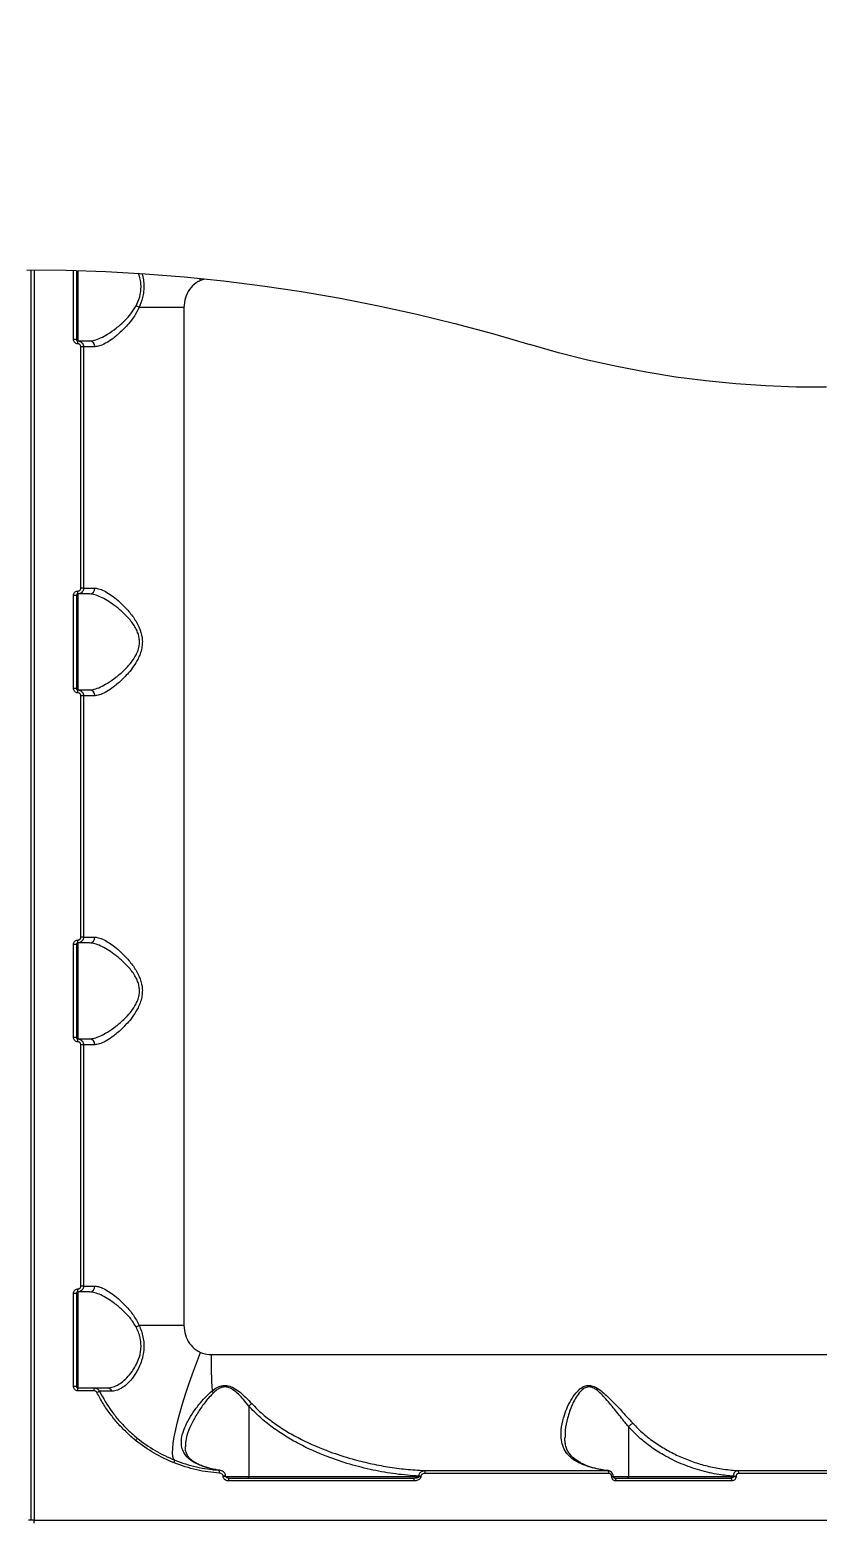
# Model space of a CAD drawing. Header units: millimetres. Extents: x -9608 to 9087, y -7864 to 6934.
# Drawn here: x 3416 to 3687, y 2460 to 2972 of the extents above; entities that cross this region are included whole.
import ezdxf

# ---------------------------------------------------------------- set-up
doc = ezdxf.new("R2010")
doc.units = ezdxf.units.MM
for name, color, linetype in [('DIKOM_ОБЪЕКТ', 7, 'Continuous'), ('DIKOM_РАЗМЕР_ЗОНА', 7, 'Continuous'), ('DIKOM_РАЗМЕР_ОБЪЕКТА', 7, 'Continuous')]:
    doc.layers.add(name, color=color, linetype=linetype)
doc.styles.add('style1', font='arial.ttf', dxfattribs={"width": 0.8})
doc.dimstyles.new('1-50', dxfattribs={"dimtxt": 300, "dimasz": 200, "dimexe": 100, "dimexo": 0, "dimgap": 100, "dimtad": 1, "dimtxsty": 'style1', "dimcen": 200, "dimclrd": 7, "dimclre": 7, "dimclrt": 7, "dimadec": 1, "dimazin": 2, "dimtfac": 1, "dimtmove": 0, "dimatfit": 2, "dimfxl": 0, "dimlwd": 25, "dimlwe": 18, "dimarcsym": 0})

# ---------------------------------------------------------------- blocks, each defined once
blk = doc.blocks.new('*D16')
at = {"layer": 'Defpoints', "color": 0, "transparency": 16777216}
for p in [(-6124.98, 3662.49), (7038.99, -2261.04), (7038.99, -7136.19)]:
    blk.add_point(p, dxfattribs=at)
at = {"layer": 'DIKOM_РАЗМЕР_ОБЪЕКТА', "color": 7, "lineweight": 18, "transparency": 16777216}
for p, q in [((-6124.98, 3662.49), (-6124.98, -7236.19)), ((7038.99, -2261.04), (7038.99, -7236.19))]:
    blk.add_line(p, q, dxfattribs=at)
at = {"layer": 'DIKOM_РАЗМЕР_ОБЪЕКТА', "color": 7, "lineweight": 25, "transparency": 16777216}
blk.add_line((-5924.98, -7136.19), (6838.99, -7136.19), dxfattribs=at)
at = {"layer": 'DIKOM_РАЗМЕР_ОБЪЕКТА', "color": 7, "transparency": 16777216}
for points in [[(-5924.98, -7102.86), (-5924.98, -7169.53), (-6124.98, -7136.19)], [(6838.99, -7102.86), (6838.99, -7169.53), (7038.99, -7136.19)]]:
    blk.add_solid(points, dxfattribs=at)
at = {"layer": 'DIKOM_РАЗМЕР_ОБЪЕКТА', "color": 7, "transparency": 16777216, "insert": (326.37, -6882.92), "char_height": 300, "attachment_point": 5, "style": 'style1'}
blk.add_mtext('13200', dxfattribs=at)
blk = doc.blocks.new('*D19')
at = {"layer": 'Defpoints', "color": 0, "transparency": 16777216}
for p in [(-8101.46, 2662.49), (9079.68, -1911.42), (9079.68, -7764.48)]:
    blk.add_point(p, dxfattribs=at)
at = {"layer": 'DIKOM_РАЗМЕР_ЗОНА', "color": 7, "lineweight": 18, "transparency": 16777216}
for p, q in [((-8101.46, 2662.49), (-8101.46, -7864.48)), ((9079.68, -1911.42), (9079.68, -7864.48))]:
    blk.add_line(p, q, dxfattribs=at)
at = {"layer": 'DIKOM_РАЗМЕР_ЗОНА', "color": 7, "lineweight": 25, "transparency": 16777216}
blk.add_line((-7901.46, -7764.48), (8879.68, -7764.48), dxfattribs=at)
at = {"layer": 'DIKOM_РАЗМЕР_ЗОНА', "color": 7, "transparency": 16777216}
for points in [[(-7901.46, -7731.15), (-7901.46, -7797.81), (-8101.46, -7764.48)], [(8879.68, -7731.15), (8879.68, -7797.81), (9079.68, -7764.48)]]:
    blk.add_solid(points, dxfattribs=at)
at = {"layer": 'DIKOM_РАЗМЕР_ЗОНА', "color": 7, "transparency": 16777216, "insert": (369.42, -7511.31), "char_height": 300, "attachment_point": 5, "style": 'style1'}
blk.add_mtext('17200', dxfattribs=at)

msp = doc.modelspace()

# ---------------------------------------------------------------- linework, layer by layer
at = {"layer": 'DIKOM_ОБЪЕКТ', "color": 7, "linetype": 'Continuous', "lineweight": 15}
for p, q in [((3416.888, 2459.963), (3416.888, 2889.956)), ((3417.88, 2889.952), (3417.88, 2459.963)), ((3431.415, 2865.963), (3431.415, 2889.727)), ((3432.391, 2889.7), (3432.391, 2865.963)), ((3432.88, 2889.685), (3432.88, 2865.463)), ((3475.085, 2886.254), (3474.826, 2886.952)), ((3476.428, 2886.684), (3475.085, 2886.254)), ((3469.394, 2876.963), (3453.983, 2876.963)), ((3469.394, 2876.963), (3469.394, 2526.963)), ((3432.391, 2865.963), (3431.415, 2865.963)), ((3432.88, 2865.463), (3436.938, 2865.463)), ((3433.917, 2780.463), (3433.917, 2863.463)), ((3434.879, 2863.463), (3433.917, 2863.463)), ((3438.739, 2863.463), (3434.879, 2863.463)), ((3434.879, 2863.463), (3434.879, 2780.463)), ((3431.415, 2745.963), (3431.415, 2777.963)), ((3432.391, 2777.963), (3431.415, 2777.963)), ((3432.391, 2777.963), (3432.391, 2745.963)), ((3436.938, 2778.463), (3432.88, 2778.463)), ((3432.88, 2778.463), (3432.88, 2745.463)), ((3434.879, 2780.463), (3433.917, 2780.463)), ((3434.879, 2780.463), (3438.739, 2780.463)), ((3432.391, 2745.963), (3431.415, 2745.963)), ((3432.88, 2745.463), (3436.938, 2745.463)), ((3433.917, 2660.463), (3433.917, 2743.463)), ((3434.879, 2743.463), (3433.917, 2743.463)), ((3438.739, 2743.463), (3434.879, 2743.463)), ((3434.879, 2743.463), (3434.879, 2660.463)), ((3434.879, 2660.463), (3433.917, 2660.463)), ((3434.879, 2660.463), (3438.739, 2660.463)), ((3431.415, 2625.963), (3431.415, 2657.963)), ((3432.391, 2657.963), (3431.415, 2657.963)), ((3432.391, 2657.963), (3432.391, 2625.963)), ((3436.938, 2658.463), (3432.88, 2658.463)), ((3432.88, 2658.463), (3432.88, 2625.463)), ((3432.391, 2625.963), (3431.415, 2625.963)), ((3432.88, 2625.463), (3436.938, 2625.463)), ((3433.917, 2540.463), (3433.917, 2623.463)), ((3434.879, 2623.463), (3433.917, 2623.463)), ((3438.739, 2623.463), (3434.879, 2623.463)), ((3434.879, 2623.463), (3434.879, 2540.463)), ((3431.415, 2505.963), (3431.415, 2537.963)), ((3432.391, 2537.963), (3431.415, 2537.963)), ((3432.391, 2537.963), (3432.391, 2505.963)), ((3436.938, 2538.463), (3432.88, 2538.463)), ((3432.88, 2538.463), (3432.88, 2505.463)), ((3434.879, 2540.463), (3433.917, 2540.463)), ((3434.879, 2540.463), (3438.739, 2540.463)), ((3469.394, 2526.963), (3453.983, 2526.963)), ((3478.732, 2516.913), (3798.877, 2516.913)), ((3432.391, 2505.963), (3431.415, 2505.963)), ((3432.88, 2505.463), (3438.495, 2505.463)), ((3438.556, 2504.463), (3432.925, 2504.463)), ((3491.702, 2499.211), (3491.702, 2474.963)), ((3622.241, 2492.123), (3622.241, 2474.963)), ((3600.482, 2488.56), (3600.482, 2488.353)), ((3481.677, 2477.139), (3480.64, 2477.303)), ((3552.035, 2477.02), (3615.085, 2477.02)), ((3615.512, 2476.023), (3552.341, 2476.023)), ((3659.717, 2477.02), (3725.558, 2477.02)), ((3726.23, 2476.023), (3660.251, 2476.023)), ((3482.898, 2474.963), (3482.898, 2475.05)), ((3483.752, 2475.05), (3482.898, 2475.05)), ((3483.752, 2474.963), (3482.898, 2474.963)), ((3483.722, 2474.963), (3491.702, 2474.963)), ((3483.752, 2474.963), (3483.752, 2475.05)), ((3484.698, 2474.463), (3548.19, 2474.463)), ((3548.495, 2473.463), (3484.866, 2473.463)), ((3491.702, 2474.963), (3550.22, 2474.963)), ((3550.22, 2474.963), (3550.22, 2475.085)), ((3550.22, 2475.085), (3550.861, 2475.085)), ((3550.22, 2474.963), (3550.861, 2474.963)), ((3550.861, 2475.085), (3550.861, 2474.963)), ((3616.489, 2474.963), (3616.489, 2474.996)), ((3616.489, 2474.996), (3617.007, 2474.996)), ((3616.489, 2474.963), (3617.007, 2474.963)), ((3617.007, 2474.963), (3617.007, 2474.996)), ((3617.038, 2474.963), (3622.241, 2474.963)), ((3617.435, 2474.463), (3657.199, 2474.463)), ((3657.764, 2473.463), (3617.908, 2473.463)), ((3622.241, 2474.963), (3658.389, 2474.963)), ((3658.389, 2474.963), (3658.389, 2475.066)), ((3658.389, 2475.066), (3659.29, 2475.066)), ((3658.389, 2474.963), (3659.29, 2474.963)), ((3659.29, 2475.066), (3659.29, 2474.963)), ((3416.888, 2459.963), (3415.881, 2459.963)), ((3417.88, 2459.963), (3416.888, 2459.963)), ((3417.88, 2458.963), (3417.88, 2459.963)), ((3417.88, 2459.963), (3836.887, 2459.963))]:
    msp.add_line(p, q, dxfattribs=at)
at = {"layer": 'DIKOM_ОБЪЕКТ', "color": 7, "linetype": 'Continuous', "lineweight": 15, "flags": 128}
for points in [[(3415.363, 2889.96), (3428.928, 2889.791), (3442.477, 2889.318), (3456.012, 2888.541), (3469.516, 2887.461), (3482.989, 2886.077), (3496.402, 2884.392), (3509.769, 2882.405), (3523.074, 2880.12), (3536.304, 2877.536), (3549.457, 2874.656), (3562.518, 2871.482), (3575.473, 2868.016), (3588.321, 2864.26)], [(3690.341, 2849.527), (3679.95, 2849.611), (3669.559, 2850.007), (3659.198, 2850.714), (3648.868, 2851.731), (3638.583, 2853.057), (3628.375, 2854.692), (3618.213, 2856.631), (3608.157, 2858.874), (3598.178, 2861.418), (3588.321, 2864.26)], [(3466.266, 2480.569), (3465.854, 2481.047), (3465.594, 2481.886), (3465.488, 2483.078), (3465.533, 2484.612), (3465.732, 2486.473), (3466.083, 2488.641), (3466.586, 2491.096), (3467.227, 2493.813), (3468.005, 2496.766), (3468.921, 2499.925), (3469.958, 2503.26), (3471.103, 2506.737), (3472.354, 2510.321), (3473.682, 2513.979), (3475.085, 2517.673)], [(3615.085, 2477.02), (3615.161, 2476.989), (3615.253, 2476.924), (3615.329, 2476.828), (3615.39, 2476.704), (3615.451, 2476.556), (3615.482, 2476.389), (3615.512, 2476.209), (3615.512, 2476.023)], [(3491.534, 2474.463), (3491.565, 2474.473), (3491.595, 2474.501), (3491.626, 2474.547), (3491.641, 2474.61), (3491.672, 2474.685), (3491.687, 2474.772), (3491.687, 2474.866), (3491.702, 2474.963)], [(3548.19, 2474.463), (3548.251, 2474.444), (3548.312, 2474.387), (3548.358, 2474.295), (3548.404, 2474.17), (3548.45, 2474.019), (3548.48, 2473.846), (3548.495, 2473.658), (3548.495, 2473.463)], [(3617.435, 2474.463), (3617.526, 2474.444), (3617.618, 2474.387), (3617.694, 2474.295), (3617.77, 2474.17), (3617.831, 2474.019), (3617.877, 2473.846), (3617.892, 2473.658), (3617.908, 2473.463)], [(3622.073, 2474.463), (3622.104, 2474.473), (3622.134, 2474.501), (3622.165, 2474.547), (3622.195, 2474.61), (3622.211, 2474.685), (3622.226, 2474.772), (3622.241, 2474.866), (3622.241, 2474.963)], [(3657.199, 2474.463), (3657.306, 2474.444), (3657.413, 2474.387), (3657.519, 2474.295), (3657.596, 2474.17), (3657.672, 2474.019), (3657.733, 2473.846), (3657.764, 2473.658), (3657.764, 2473.463)]]:
    msp.add_lwpolyline(points, dxfattribs=at)
at = {"layer": 'DIKOM_ОБЪЕКТ', "color": 7, "linetype": 'Continuous', "lineweight": 15}
for centre, radius, start, end in [((3449.714, 2869.945), 8.214, 58.68946, 66.95193), ((3427.634, 2864.722), 5.298, 357.20069, 8.04162), ((3436.828, 2863.553), 1.913, 357.30752, 86.68464), ((3427.632, 2779.204), 5.299, 351.95953, 2.79816), ((3436.828, 2780.373), 1.913, 273.31739, 2.69045), ((3427.63, 2744.722), 5.302, 357.20379, 8.03789), ((3436.828, 2743.553), 1.914, 357.31122, 86.67754), ((3436.828, 2660.373), 1.913, 273.31739, 2.69045), ((3427.632, 2659.204), 5.299, 351.95953, 2.79816), ((3427.63, 2624.722), 5.302, 357.20379, 8.03789), ((3436.828, 2623.553), 1.914, 357.31122, 86.67754), ((3427.632, 2539.204), 5.299, 351.95953, 2.79816), ((3436.828, 2540.373), 1.913, 273.31886, 2.68898), ((3449.708, 2533.993), 8.227, 293.05448, 301.30413), ((3710.056, 2516.611), 231.323, 179.92507, 183.01704), ((3427.63, 2504.722), 5.302, 357.20379, 8.03789), ((3431.289, 2504.522), 7.267, 359.53951, 7.44561), ((3435.493, 2512.251), 9.224, 295.34049, 301.26393), ((3442.932, 2503.712), 1.752, 20.93532, 88.39259), ((3474.488, 2500.112), 6.287, 36.04871, 43.44818), ((3450.16, 2489.84), 3.576, 317.05389, 332.32857), ((3464.355, 2480.604), 1.911, 329.78095, 358.97116), ((3479.56, 2476.443), 2.065, 351.24802, 19.26209), ((3551.167, 2476.209), 1.188, 350.98748, 43.0408), ((3659.361, 2476.188), 0.905, 349.47877, 66.8594), ((3483.087, 2473.679), 1.792, 353.09414, 25.96117)]:
    msp.add_arc(centre, radius, start, end, dxfattribs=at)
for points, knots in [([(3452.93, 2877.504), (3453.027, 2877.7), (3453.653, 2878.957), (3454.375, 2880.935), (3454.672, 2883.442), (3454.632, 2884.851), (3454.445, 2886.279), (3454.211, 2887.417), (3453.861, 2888.335), (3453.738, 2888.656)], [0, 0, 0, 0, 0.0573491, 0.3677308, 0.5290689, 0.696725, 0.7277395, 0.9045958, 1, 1, 1, 1]), ([(3454.944, 2888.602), (3455.002, 2888.424), (3455.277, 2887.58), (3455.544, 2885.923), (3455.679, 2883.654), (3455.368, 2880.805), (3454.675, 2878.558), (3454.075, 2877.176), (3453.983, 2876.963)], [0, 0, 0, 0, 0.0500054, 0.23842574, 0.42436002, 0.61739466, 0.94090504, 1, 1, 1, 1]), ([(3475.085, 2886.254), (3474.57, 2885.986), (3473.119, 2885.232), (3471.187, 2883.236), (3469.665, 2880.283), (3469.485, 2878.077), (3469.394, 2876.963)], [0, 0, 0, 0, 0.152264, 0.4283472, 0.7115467, 1, 1, 1, 1]), ([(3436.938, 2865.463), (3437.477, 2865.513), (3438.63, 2865.619), (3440.747, 2866.445), (3443.271, 2867.816), (3446.12, 2869.798), (3448.851, 2872.176), (3451.235, 2874.72), (3452.359, 2876.567), (3452.93, 2877.504)], [0, 0, 0, 0, 0.1226653, 0.2625464, 0.4061641, 0.5750395, 0.7483429, 0.8723118, 1, 1, 1, 1]), ([(3453.983, 2876.963), (3453.461, 2875.94), (3452.415, 2873.888), (3450.126, 2871.051), (3447.522, 2868.34), (3444.799, 2866.12), (3442.377, 2864.568), (3440.354, 2863.637), (3439.252, 2863.518), (3438.739, 2863.463)], [0, 0, 0, 0, 0.1281373, 0.2568842, 0.4267786, 0.5967513, 0.7372636, 0.8775914, 1, 1, 1, 1]), ([(3432.925, 2864.463), (3432.812, 2864.47), (3432.534, 2864.487), (3432.114, 2864.673), (3431.73, 2865.006), (3431.473, 2865.458), (3431.434, 2865.795), (3431.415, 2865.963)], [0, 0, 0, 0, 0.1437724, 0.3550348, 0.5710602, 0.7853026, 1, 1, 1, 1]), ([(3432.391, 2865.963), (3432.391, 2865.906), (3432.389, 2865.79), (3432.494, 2865.649), (3432.614, 2865.531), (3432.753, 2865.472), (3432.844, 2865.466), (3432.88, 2865.463)], [0, 0, 0, 0, 0.2130829, 0.4351235, 0.6479753, 0.8612173, 1, 1, 1, 1]), ([(3432.88, 2865.463), (3433.028, 2865.453), (3433.402, 2865.429), (3433.968, 2865.189), (3434.479, 2864.738), (3434.818, 2864.136), (3434.858, 2863.688), (3434.879, 2863.463)], [0, 0, 0, 0, 0.142118, 0.3578497, 0.5726696, 0.786112, 1, 1, 1, 1]), ([(3433.917, 2863.463), (3433.911, 2863.576), (3433.899, 2863.803), (3433.715, 2864.095), (3433.468, 2864.331), (3433.183, 2864.444), (3432.997, 2864.458), (3432.925, 2864.463)], [0, 0, 0, 0, 0.2135937, 0.4298714, 0.6415658, 0.8623673, 1, 1, 1, 1]), ([(3431.415, 2777.963), (3431.426, 2778.073), (3431.455, 2778.349), (3431.618, 2778.776), (3431.962, 2779.154), (3432.414, 2779.414), (3432.754, 2779.447), (3432.925, 2779.463)], [0, 0, 0, 0, 0.1408871, 0.3536281, 0.5680297, 0.782912, 1, 1, 1, 1]), ([(3432.88, 2778.463), (3432.822, 2778.458), (3432.712, 2778.449), (3432.566, 2778.359), (3432.465, 2778.229), (3432.38, 2778.096), (3432.388, 2778), (3432.391, 2777.963)], [0, 0, 0, 0, 0.21963443, 0.42552772, 0.63748847, 0.85962421, 1, 1, 1, 1]), ([(3434.879, 2780.463), (3434.87, 2780.316), (3434.849, 2779.944), (3434.602, 2779.385), (3434.157, 2778.876), (3433.559, 2778.526), (3433.108, 2778.484), (3432.88, 2778.463)], [0, 0, 0, 0, 0.1406235, 0.3558109, 0.5697541, 0.7823845, 1, 1, 1, 1]), ([(3432.925, 2779.463), (3433.04, 2779.474), (3433.266, 2779.494), (3433.563, 2779.672), (3433.796, 2779.92), (3433.912, 2780.205), (3433.916, 2780.39), (3433.917, 2780.463)], [0, 0, 0, 0, 0.2174641, 0.4298987, 0.6468452, 0.8600172, 1, 1, 1, 1]), ([(3436.938, 2745.463), (3437.464, 2745.51), (3438.601, 2745.611), (3440.669, 2746.416), (3443.184, 2747.772), (3446.043, 2749.733), (3448.702, 2752.039), (3450.932, 2754.405), (3452.368, 2756.406), (3453.354, 2758.31), (3454.022, 2760.24), (3454.152, 2761.972), (3453.975, 2763.596), (3453.627, 2764.875), (3452.714, 2767.078), (3450.853, 2769.665), (3448.179, 2772.396), (3445.493, 2774.575), (3442.998, 2776.26), (3440.779, 2777.452), (3438.699, 2778.288), (3437.531, 2778.404), (3436.938, 2778.463)], [0, 0, 0, 0, 0.0507271, 0.1098309, 0.1706503, 0.2427015, 0.3164341, 0.3637892, 0.411928, 0.4400066, 0.4688522, 0.5100917, 0.5210718, 0.5468413, 0.5733589, 0.6369412, 0.7046344, 0.7741619, 0.8302342, 0.8873878, 0.9429172, 1, 1, 1, 1]), ([(3438.739, 2780.463), (3439.297, 2780.399), (3440.413, 2780.27), (3442.392, 2779.345), (3444.507, 2777.996), (3446.881, 2776.11), (3449.458, 2773.657), (3452.024, 2770.573), (3454.059, 2767.173), (3455.009, 2764.051), (3455.134, 2761.605), (3454.908, 2759.729), (3454.386, 2757.896), (3453.472, 2755.779), (3452.096, 2753.526), (3449.995, 2750.877), (3447.44, 2748.276), (3444.727, 2746.066), (3442.315, 2744.534), (3440.323, 2743.629), (3439.238, 2743.515), (3438.739, 2743.463)], [0, 0, 0, 0, 0.0555191, 0.1110832, 0.1665082, 0.2219826, 0.2899846, 0.3579739, 0.4226868, 0.4774195, 0.5052581, 0.5331184, 0.5627374, 0.5923768, 0.6403924, 0.6885428, 0.7603022, 0.8319971, 0.8909593, 0.949854, 1, 1, 1, 1]), ([(3432.925, 2744.463), (3432.812, 2744.47), (3432.534, 2744.487), (3432.114, 2744.673), (3431.73, 2745.006), (3431.473, 2745.458), (3431.434, 2745.795), (3431.415, 2745.963)], [0, 0, 0, 0, 0.1437724, 0.3550348, 0.5710602, 0.7853026, 1, 1, 1, 1]), ([(3432.391, 2745.963), (3432.391, 2745.906), (3432.389, 2745.79), (3432.494, 2745.649), (3432.614, 2745.531), (3432.753, 2745.472), (3432.844, 2745.466), (3432.88, 2745.463)], [0, 0, 0, 0, 0.213096, 0.4351502, 0.6479122, 0.861226, 1, 1, 1, 1]), ([(3432.88, 2745.463), (3433.028, 2745.453), (3433.402, 2745.429), (3433.968, 2745.189), (3434.479, 2744.738), (3434.818, 2744.136), (3434.858, 2743.688), (3434.879, 2743.463)], [0, 0, 0, 0, 0.1421148, 0.3578561, 0.5726458, 0.7861168, 1, 1, 1, 1]), ([(3433.917, 2743.463), (3433.911, 2743.576), (3433.899, 2743.803), (3433.715, 2744.095), (3433.468, 2744.331), (3433.183, 2744.444), (3432.997, 2744.458), (3432.925, 2744.463)], [0, 0, 0, 0, 0.2135937, 0.4298714, 0.6415658, 0.8623673, 1, 1, 1, 1]), ([(3434.879, 2660.463), (3434.87, 2660.316), (3434.849, 2659.944), (3434.602, 2659.385), (3434.157, 2658.876), (3433.559, 2658.527), (3433.108, 2658.484), (3432.88, 2658.463)], [0, 0, 0, 0, 0.1406253, 0.3558153, 0.5697611, 0.7823755, 1, 1, 1, 1]), ([(3432.925, 2659.463), (3433.04, 2659.474), (3433.266, 2659.494), (3433.563, 2659.672), (3433.796, 2659.92), (3433.912, 2660.205), (3433.916, 2660.39), (3433.917, 2660.463)], [0, 0, 0, 0, 0.2174641, 0.4298987, 0.6468452, 0.8600172, 1, 1, 1, 1]), ([(3438.739, 2660.463), (3439.297, 2660.399), (3440.413, 2660.27), (3442.392, 2659.345), (3444.507, 2657.996), (3446.881, 2656.11), (3449.458, 2653.657), (3452.024, 2650.573), (3454.059, 2647.173), (3455.009, 2644.051), (3455.134, 2641.605), (3454.908, 2639.729), (3454.386, 2637.896), (3453.472, 2635.779), (3452.096, 2633.526), (3449.995, 2630.877), (3447.44, 2628.276), (3444.727, 2626.066), (3442.315, 2624.534), (3440.323, 2623.629), (3439.238, 2623.515), (3438.739, 2623.463)], [0, 0, 0, 0, 0.0555191, 0.1110832, 0.1665083, 0.2219827, 0.2899847, 0.3579739, 0.4226869, 0.4774196, 0.5052581, 0.5331184, 0.5627375, 0.5923752, 0.6403924, 0.6885428, 0.7603022, 0.8319971, 0.8909593, 0.949854, 1, 1, 1, 1]), ([(3431.415, 2657.963), (3431.426, 2658.073), (3431.455, 2658.349), (3431.618, 2658.776), (3431.962, 2659.154), (3432.414, 2659.414), (3432.754, 2659.447), (3432.925, 2659.463)], [0, 0, 0, 0, 0.1408871, 0.3536281, 0.5680297, 0.782912, 1, 1, 1, 1]), ([(3432.88, 2658.463), (3432.822, 2658.458), (3432.712, 2658.449), (3432.566, 2658.359), (3432.465, 2658.229), (3432.38, 2658.096), (3432.388, 2658), (3432.391, 2657.963)], [0, 0, 0, 0, 0.2196298, 0.4255188, 0.6373589, 0.8596272, 1, 1, 1, 1]), ([(3436.938, 2625.463), (3437.464, 2625.51), (3438.601, 2625.611), (3440.669, 2626.416), (3443.184, 2627.772), (3446.043, 2629.733), (3448.702, 2632.039), (3450.932, 2634.405), (3452.368, 2636.406), (3453.354, 2638.31), (3454.022, 2640.24), (3454.152, 2641.972), (3453.975, 2643.596), (3453.627, 2644.875), (3452.714, 2647.078), (3450.853, 2649.665), (3448.179, 2652.396), (3445.493, 2654.575), (3442.998, 2656.26), (3440.779, 2657.452), (3438.699, 2658.288), (3437.531, 2658.404), (3436.938, 2658.463)], [0, 0, 0, 0, 0.0507271, 0.1098309, 0.1706503, 0.2427015, 0.3164341, 0.3637892, 0.411928, 0.4400066, 0.4688522, 0.5100917, 0.5210718, 0.5468413, 0.5733589, 0.6369412, 0.7046344, 0.7741619, 0.8302342, 0.8873878, 0.9429172, 1, 1, 1, 1]), ([(3432.925, 2624.463), (3432.812, 2624.47), (3432.534, 2624.487), (3432.114, 2624.673), (3431.73, 2625.006), (3431.473, 2625.458), (3431.434, 2625.795), (3431.415, 2625.963)], [0, 0, 0, 0, 0.1437724, 0.3550348, 0.5710602, 0.7853026, 1, 1, 1, 1]), ([(3432.391, 2625.963), (3432.391, 2625.906), (3432.389, 2625.79), (3432.494, 2625.649), (3432.614, 2625.531), (3432.753, 2625.472), (3432.844, 2625.466), (3432.88, 2625.463)], [0, 0, 0, 0, 0.213096, 0.4351502, 0.6479122, 0.861226, 1, 1, 1, 1]), ([(3432.88, 2625.463), (3433.028, 2625.453), (3433.402, 2625.429), (3433.968, 2625.189), (3434.479, 2624.738), (3434.818, 2624.136), (3434.858, 2623.688), (3434.879, 2623.463)], [0, 0, 0, 0, 0.1421148, 0.3578561, 0.5726458, 0.7861168, 1, 1, 1, 1]), ([(3433.917, 2623.463), (3433.911, 2623.576), (3433.899, 2623.803), (3433.715, 2624.095), (3433.468, 2624.331), (3433.183, 2624.444), (3432.997, 2624.458), (3432.925, 2624.463)], [0, 0, 0, 0, 0.2135937, 0.4298714, 0.6415658, 0.8623673, 1, 1, 1, 1]), ([(3431.415, 2537.963), (3431.426, 2538.073), (3431.455, 2538.349), (3431.618, 2538.776), (3431.962, 2539.154), (3432.414, 2539.414), (3432.754, 2539.447), (3432.925, 2539.463)], [0, 0, 0, 0, 0.1408871, 0.3536281, 0.5680297, 0.782912, 1, 1, 1, 1]), ([(3432.88, 2538.463), (3432.822, 2538.458), (3432.712, 2538.449), (3432.566, 2538.359), (3432.465, 2538.229), (3432.38, 2538.096), (3432.388, 2538), (3432.391, 2537.963)], [0, 0, 0, 0, 0.2196179, 0.4254181, 0.6373629, 0.8594819, 1, 1, 1, 1]), ([(3434.879, 2540.463), (3434.87, 2540.316), (3434.849, 2539.944), (3434.602, 2539.385), (3434.157, 2538.876), (3433.559, 2538.527), (3433.108, 2538.484), (3432.88, 2538.463)], [0, 0, 0, 0, 0.1406253, 0.3558153, 0.5697611, 0.7823755, 1, 1, 1, 1]), ([(3432.925, 2539.463), (3433.04, 2539.474), (3433.266, 2539.494), (3433.563, 2539.672), (3433.796, 2539.92), (3433.912, 2540.205), (3433.916, 2540.39), (3433.917, 2540.463)], [0, 0, 0, 0, 0.2174641, 0.4298987, 0.6468452, 0.8600172, 1, 1, 1, 1]), ([(3452.93, 2526.423), (3452.268, 2527.49), (3450.886, 2529.717), (3448.164, 2532.386), (3445.496, 2534.577), (3442.997, 2536.26), (3440.779, 2537.453), (3438.699, 2538.288), (3437.531, 2538.404), (3436.938, 2538.463)], [0, 0, 0, 0, 0.1463188, 0.3054898, 0.4689738, 0.6008199, 0.7352085, 0.8657779, 1, 1, 1, 1]), ([(3438.739, 2540.463), (3439.297, 2540.399), (3440.413, 2540.27), (3442.392, 2539.345), (3444.507, 2537.995), (3446.883, 2536.111), (3449.447, 2533.649), (3452.049, 2530.622), (3453.353, 2528.154), (3453.983, 2526.963)], [0, 0, 0, 0, 0.1317498, 0.2636063, 0.3951331, 0.5267768, 0.6881493, 0.8494914, 1, 1, 1, 1]), ([(3453.983, 2526.963), (3454.25, 2526.319), (3454.792, 2525.017), (3455.356, 2522.929), (3455.634, 2520.751), (3455.622, 2518.006), (3454.997, 2515.163), (3453.935, 2512.448), (3452.644, 2510.132), (3451.083, 2508.008), (3449.318, 2506.246), (3447.478, 2505.018), (3445.898, 2504.414), (3444.933, 2504.359), (3444.568, 2504.338)], [0, 0, 0, 0, 0.0603321, 0.1220175, 0.1825335, 0.2451537, 0.3548636, 0.4357567, 0.5191088, 0.6213012, 0.7264505, 0.8296493, 0.9354914, 1, 1, 1, 1]), ([(3469.394, 2526.963), (3469.485, 2525.85), (3469.665, 2523.643), (3471.187, 2520.691), (3473.119, 2518.694), (3474.57, 2517.94), (3475.085, 2517.673)], [0, 0, 0, 0, 0.2884433, 0.5716523, 0.8477359, 1, 1, 1, 1]), ([(3442.981, 2505.463), (3443.361, 2505.485), (3444.351, 2505.541), (3446.016, 2506.104), (3447.923, 2507.239), (3449.804, 2508.887), (3451.431, 2510.842), (3452.805, 2513.014), (3453.962, 2515.51), (3454.605, 2518.11), (3454.669, 2520.554), (3454.502, 2521.896), (3454.191, 2523.25), (3453.799, 2524.638), (3453.222, 2525.822), (3452.93, 2526.423)], [0, 0, 0, 0, 0.0653974, 0.1704316, 0.2780912, 0.3819305, 0.488383, 0.5695651, 0.6528326, 0.7604183, 0.8151529, 0.8718811, 0.8800591, 0.9391305, 1, 1, 1, 1]), ([(3475.085, 2517.673), (3476.065, 2517.344), (3477.147, 2516.982), (3478.391, 2516.917), (3478.615, 2516.914), (3478.732, 2516.913)], [0, 0, 0, 0, 0.8200298, 0.9060016, 1, 1, 1, 1]), ([(3479.053, 2504.435), (3479.692, 2504.91), (3480.803, 2505.736), (3482.752, 2506.383), (3484.725, 2506.291), (3486.768, 2505.399), (3488.749, 2503.979), (3490.755, 2502.132), (3492.014, 2500.787), (3492.694, 2500.059)], [0, 0, 0, 0, 0.1508248, 0.2622827, 0.3763058, 0.5045169, 0.6601496, 0.8163326, 1, 1, 1, 1]), ([(3605.075, 2479.779), (3604.611, 2480.023), (3603.477, 2480.619), (3602.008, 2481.778), (3600.577, 2483.449), (3599.533, 2485.587), (3598.977, 2488.516), (3599.113, 2492.052), (3600.05, 2495.686), (3601.286, 2498.993), (3602.767, 2501.814), (3604.487, 2504.129), (3606.241, 2505.69), (3607.917, 2506.373), (3609.651, 2506.304), (3611.5, 2505.446), (3613.356, 2504.083), (3615.855, 2501.757), (3618.924, 2498.592), (3621.73, 2495.49), (3623.325, 2493.754), (3623.737, 2493.306)], [0, 0, 0, 0, 0.0311028, 0.0759079, 0.1206933, 0.1829775, 0.2453227, 0.3313628, 0.4175515, 0.4777672, 0.5381668, 0.5980813, 0.6383866, 0.6672099, 0.6962539, 0.7286489, 0.7672872, 0.8059749, 0.8886079, 0.971247, 1, 1, 1, 1]), ([(3432.925, 2504.463), (3432.812, 2504.47), (3432.534, 2504.487), (3432.114, 2504.673), (3431.73, 2505.006), (3431.473, 2505.458), (3431.434, 2505.795), (3431.415, 2505.963)], [0, 0, 0, 0, 0.1437724, 0.3550348, 0.5710602, 0.7853026, 1, 1, 1, 1]), ([(3432.391, 2505.963), (3432.391, 2505.906), (3432.389, 2505.79), (3432.494, 2505.649), (3432.614, 2505.531), (3432.753, 2505.472), (3432.844, 2505.466), (3432.88, 2505.463)], [0, 0, 0, 0, 0.213096, 0.4351502, 0.6479122, 0.861226, 1, 1, 1, 1]), ([(3438.495, 2505.463), (3438.556, 2505.462), (3438.838, 2505.454), (3439.336, 2505.311), (3439.919, 2504.943), (3440.16, 2504.558), (3440.28, 2504.367)], [0, 0, 0, 0, 0.0834973, 0.3857591, 0.6949264, 1, 1, 1, 1]), ([(3438.495, 2505.463), (3438.586, 2505.463), (3438.779, 2505.463), (3440.234, 2505.463), (3442.057, 2505.463), (3442.981, 2505.463)], [0, 0, 0, 0, 0.3070787, 0.6486198, 1, 1, 1, 1]), ([(3439.441, 2503.915), (3439.381, 2504.01), (3439.26, 2504.2), (3438.971, 2504.393), (3438.722, 2504.456), (3438.581, 2504.462), (3438.556, 2504.463)], [0, 0, 0, 0, 0.3069033, 0.6122004, 0.9299015, 1, 1, 1, 1]), ([(3452.777, 2487.404), (3451.708, 2488.319), (3449.569, 2490.149), (3446.648, 2493.212), (3443.948, 2496.522), (3441.512, 2500.087), (3440.131, 2502.638), (3439.441, 2503.915)], [0, 0, 0, 0, 0.197541, 0.3953953, 0.5932685, 0.7965185, 1, 1, 1, 1]), ([(3444.568, 2504.338), (3443.704, 2504.343), (3441.95, 2504.354), (3440.699, 2504.362), (3440.311, 2504.366), (3440.287, 2504.367), (3440.28, 2504.367)], [0, 0, 0, 0, 0.3413613, 0.6929816, 0.9180052, 1, 1, 1, 1]), ([(3440.28, 2504.367), (3441.639, 2501.959), (3443.699, 2498.31), (3447.246, 2493.965), (3450.149, 2490.894), (3452.277, 2489.076), (3453.326, 2488.18)], [0, 0, 0, 0, 0.3950429, 0.5985574, 0.8021914, 1, 1, 1, 1]), ([(3474.628, 2478.949), (3473.94, 2479.267), (3472.566, 2479.902), (3470.953, 2481.107), (3469.736, 2482.495), (3468.88, 2484.122), (3468.452, 2485.974), (3468.538, 2488.143), (3469.107, 2490.565), (3470.3, 2493.362), (3472.086, 2496.423), (3474.273, 2499.421), (3476.571, 2502.162), (3478.226, 2503.678), (3479.053, 2504.435)], [0, 0, 0, 0, 0.0678601, 0.1356747, 0.2063261, 0.2771246, 0.3569375, 0.4367712, 0.5289878, 0.6212905, 0.7292463, 0.8371097, 0.9186827, 1, 1, 1, 1]), ([(3479.571, 2503.812), (3478.596, 2502.76), (3476.624, 2500.635), (3474.251, 2497.148), (3472.178, 2493.616), (3470.743, 2490.266), (3469.934, 2487.418), (3469.919, 2485.842), (3469.913, 2485.161)], [0, 0, 0, 0, 0.170825, 0.3452984, 0.5294912, 0.7177216, 0.8782059, 1, 1, 1, 1]), ([(3491.702, 2499.211), (3491.092, 2499.974), (3489.977, 2501.37), (3488.202, 2503.309), (3486.451, 2504.797), (3484.731, 2505.693), (3483.519, 2505.82), (3482.433, 2505.695), (3481.086, 2505.155), (3480.13, 2504.307), (3479.571, 2503.812)], [0, 0, 0, 0, 0.1920285, 0.3511619, 0.5095822, 0.6345731, 0.7184605, 0.7426485, 0.8496039, 1, 1, 1, 1]), ([(3622.241, 2492.123), (3621.865, 2492.594), (3620.427, 2494.396), (3617.89, 2497.63), (3615.159, 2500.953), (3612.9, 2503.399), (3611.269, 2504.851), (3609.667, 2505.722), (3608.592, 2505.824), (3607.657, 2505.663), (3606.511, 2505.113), (3605.176, 2503.652), (3603.913, 2501.733), (3602.512, 2498.818), (3601.249, 2495.162), (3600.457, 2491.419), (3600.475, 2489.327), (3600.482, 2488.56)], [0, 0, 0, 0, 0.0411404, 0.1572695, 0.2755533, 0.3281694, 0.3818265, 0.4246422, 0.4558778, 0.4619811, 0.49957, 0.553889, 0.6165275, 0.6791916, 0.808409, 0.9297215, 1, 1, 1, 1]), ([(3491.702, 2499.219), (3491.863, 2499.37), (3492.154, 2499.644), (3492.499, 2499.917), (3492.664, 2500.037), (3492.694, 2500.059)], [0, 0, 0, 0, 0.4998652, 0.90747, 1, 1, 1, 1]), ([(3550.22, 2475.085), (3547.565, 2475.299), (3542.253, 2475.726), (3534.305, 2477.139), (3526.404, 2479.113), (3517.865, 2481.99), (3510.47, 2485.298), (3504.24, 2488.844), (3499.741, 2491.867), (3495.468, 2495.248), (3492.961, 2497.892), (3491.702, 2499.219)], [0, 0, 0, 0, 0.12443065, 0.24901712, 0.37637922, 0.50370815, 0.66770787, 0.75100147, 0.83447397, 0.91687787, 1, 1, 1, 1]), ([(3491.702, 2499.219), (3491.702, 2499.218), (3491.702, 2499.217), (3491.702, 2499.214), (3491.702, 2499.212), (3491.702, 2499.211)], [0, 0, 0, 0, 0.25821, 0.6598633, 1, 1, 1, 1]), ([(3492.694, 2500.059), (3493.945, 2498.806), (3496.462, 2496.284), (3500.704, 2493.085), (3505.147, 2490.21), (3511.369, 2486.839), (3518.72, 2483.683), (3526.633, 2481.123), (3533.284, 2479.455), (3539.466, 2478.272), (3545.722, 2477.417), (3549.933, 2477.152), (3552.035, 2477.02)], [0, 0, 0, 0, 0.0803217, 0.1616352, 0.2421332, 0.322843, 0.4866923, 0.6103585, 0.707279, 0.8040681, 0.9021709, 1, 1, 1, 1]), ([(3622.241, 2492.127), (3622.402, 2492.28), (3622.724, 2492.588), (3623.194, 2492.969), (3623.542, 2493.186), (3623.692, 2493.278), (3623.737, 2493.306)], [0, 0, 0, 0, 0.3245293, 0.648239, 0.8945465, 1, 1, 1, 1]), ([(3622.241, 2492.127), (3622.241, 2492.126), (3622.241, 2492.125), (3622.241, 2492.124), (3622.241, 2492.124), (3622.241, 2492.123)], [0, 0, 0, 0, 0.2537327, 0.6805219, 1, 1, 1, 1]), ([(3658.389, 2475.066), (3656.733, 2475.231), (3652.83, 2475.62), (3646.772, 2477), (3640.341, 2479.254), (3634.746, 2482.013), (3629.959, 2485.107), (3625.885, 2488.309), (3623.455, 2490.854), (3622.241, 2492.127)], [0, 0, 0, 0, 0.1232883, 0.2904632, 0.4577752, 0.6247608, 0.7466611, 0.8733683, 1, 1, 1, 1]), ([(3623.737, 2493.306), (3624.928, 2492.1), (3627.322, 2489.676), (3631.315, 2486.621), (3635.53, 2483.985), (3639.914, 2481.782), (3644.529, 2479.959), (3649.327, 2478.546), (3654.414, 2477.492), (3657.902, 2477.182), (3659.717, 2477.02)], [0, 0, 0, 0, 0.12381447, 0.24895167, 0.36911068, 0.49079439, 0.61250283, 0.73796748, 0.86364186, 1, 1, 1, 1]), ([(3466.006, 2479.642), (3463.686, 2480.67), (3458.989, 2482.751), (3454.864, 2485.841), (3452.777, 2487.404)], [0, 0, 0, 0, 0.49391, 1, 1, 1, 1]), ([(3453.326, 2488.18), (3455.32, 2486.681), (3459.351, 2483.651), (3463.944, 2481.604), (3466.266, 2480.569)], [0, 0, 0, 0, 0.4946155, 1, 1, 1, 1]), ([(3605.746, 2479.837), (3605.654, 2479.879), (3605.018, 2480.17), (3604.025, 2480.807), (3602.838, 2481.763), (3601.898, 2482.842), (3601.172, 2484.014), (3600.721, 2485.434), (3600.421, 2486.889), (3600.39, 2487.91), (3600.375, 2488.374)], [0, 0, 0, 0, 0.0226021, 0.1558298, 0.2921011, 0.4320621, 0.5763472, 0.7277572, 0.8762162, 1, 1, 1, 1]), ([(3466.266, 2480.569), (3468.712, 2479.703), (3473.668, 2477.948), (3478.874, 2477.401), (3481.509, 2477.124)], [0, 0, 0, 0, 0.493683, 1, 1, 1, 1]), ([(3474.979, 2478.891), (3474.521, 2479.096), (3473.578, 2479.518), (3472.419, 2480.268), (3471.445, 2481.102), (3470.71, 2482.003), (3470.201, 2483.037), (3469.882, 2484.073), (3469.871, 2484.854), (3469.867, 2485.172)], [0, 0, 0, 0, 0.1271792, 0.2620846, 0.4038758, 0.5498041, 0.7050533, 0.8799333, 1, 1, 1, 1]), ([(3481.601, 2476.129), (3478.971, 2476.402), (3473.647, 2476.953), (3468.574, 2478.738), (3466.006, 2479.642)], [0, 0, 0, 0, 0.4938914, 1, 1, 1, 1]), ([(3481.509, 2477.124), (3480.355, 2477.312), (3478.029, 2477.688), (3475.767, 2478.527), (3474.628, 2478.949)], [0, 0, 0, 0, 0.4965019, 1, 1, 1, 1]), ([(3474.948, 2478.879), (3474.928, 2478.893), (3474.853, 2478.948), (3474.728, 2478.95), (3474.643, 2478.949), (3474.628, 2478.949)], [0, 0, 0, 0, 0.2245289, 0.8619199, 1, 1, 1, 1]), ([(3480.64, 2477.303), (3480.233, 2477.364), (3478.897, 2477.562), (3476.993, 2478.095), (3475.536, 2478.697), (3474.979, 2478.927)], [0, 0, 0, 0, 0.2129913, 0.6988623, 1, 1, 1, 1]), ([(3483.722, 2475.05), (3483.719, 2475.226), (3483.714, 2475.611), (3483.417, 2476.149), (3482.957, 2476.637), (3482.297, 2476.996), (3481.724, 2477.13), (3481.392, 2477.129), (3481.342, 2477.128)], [0, 0, 0, 0, 0.1479392, 0.3240449, 0.5065984, 0.7160708, 0.9564692, 1, 1, 1, 1]), ([(3482.898, 2475.05), (3482.897, 2475.115), (3482.893, 2475.279), (3482.758, 2475.542), (3482.5, 2475.829), (3482.094, 2476.056), (3481.766, 2476.105), (3481.601, 2476.129)], [0, 0, 0, 0, 0.1032171, 0.2634646, 0.4616501, 0.7282029, 1, 1, 1, 1]), ([(3550.22, 2475.085), (3550.23, 2475.209), (3550.253, 2475.481), (3550.407, 2475.913), (3550.67, 2476.35), (3551.109, 2476.772), (3551.599, 2476.982), (3551.934, 2477.011), (3552.035, 2477.02)], [0, 0, 0, 0, 0.1135087, 0.2481763, 0.4216881, 0.6069768, 0.8806421, 1, 1, 1, 1]), ([(3552.341, 2476.023), (3552.065, 2475.998), (3551.668, 2475.963), (3551.217, 2475.723), (3551.007, 2475.503), (3550.881, 2475.288), (3550.867, 2475.148), (3550.861, 2475.085)], [0, 0, 0, 0, 0.4365335, 0.6288667, 0.7889158, 0.9058357, 1, 1, 1, 1]), ([(3605.075, 2479.779), (3605.095, 2479.782), (3605.259, 2479.809), (3605.441, 2479.814), (3605.584, 2479.723), (3605.609, 2479.707)], [0, 0, 0, 0, 0.1050904, 0.8423352, 1, 1, 1, 1]), ([(3615.085, 2477.02), (3613.495, 2477.239), (3610.379, 2477.668), (3607.069, 2478.856), (3605.349, 2479.652), (3605.075, 2479.779)], [0, 0, 0, 0, 0.4666332, 0.9149277, 1, 1, 1, 1]), ([(3615.192, 2477.028), (3615.11, 2477.032), (3614.085, 2477.074), (3612.084, 2477.442), (3609.284, 2478.183), (3607.127, 2478.971), (3605.929, 2479.591), (3605.624, 2479.749)], [0, 0, 0, 0, 0.0252297, 0.3178596, 0.6098159, 0.9008711, 1, 1, 1, 1]), ([(3617.007, 2474.996), (3617.008, 2475.04), (3617.012, 2475.327), (3616.878, 2475.864), (3616.439, 2476.483), (3615.818, 2476.896), (3615.297, 2477.073), (3615.044, 2477.021), (3615.039, 2477.02)], [0, 0, 0, 0, 0.04180973, 0.27099073, 0.50805163, 0.747133, 0.99491593, 1, 1, 1, 1]), ([(3616.489, 2474.996), (3616.48, 2475.105), (3616.463, 2475.322), (3616.315, 2475.619), (3616.079, 2475.845), (3615.805, 2475.997), (3615.605, 2476.015), (3615.512, 2476.023)], [0, 0, 0, 0, 0.1942705, 0.3882803, 0.5947181, 0.8116284, 1, 1, 1, 1]), ([(3658.389, 2475.066), (3658.398, 2475.159), (3658.428, 2475.463), (3658.533, 2475.958), (3658.801, 2476.483), (3659.184, 2476.867), (3659.498, 2477.007), (3659.686, 2477.018), (3659.717, 2477.02)], [0, 0, 0, 0, 0.0894911, 0.2935824, 0.4895653, 0.717396, 0.9538732, 1, 1, 1, 1]), ([(3660.251, 2476.023), (3660.117, 2476.006), (3659.877, 2475.974), (3659.568, 2475.779), (3659.383, 2475.515), (3659.307, 2475.266), (3659.294, 2475.113), (3659.29, 2475.066)], [0, 0, 0, 0, 0.29777332, 0.53582146, 0.72498723, 0.91655596, 1, 1, 1, 1]), ([(3484.866, 2473.463), (3484.661, 2473.477), (3484.218, 2473.508), (3483.625, 2473.763), (3483.202, 2474.142), (3482.943, 2474.542), (3482.913, 2474.823), (3482.898, 2474.963)], [0, 0, 0, 0, 0.2271898, 0.4908038, 0.6946537, 0.84796, 1, 1, 1, 1]), ([(3484.698, 2474.466), (3484.688, 2474.465), (3484.492, 2474.449), (3484.183, 2474.529), (3483.889, 2474.711), (3483.775, 2474.85), (3483.75, 2474.934), (3483.753, 2474.977), (3483.752, 2474.997), (3483.752, 2475.004)], [0, 0, 0, 0, 0.0259787, 0.5003209, 0.764569, 0.8971662, 0.9492228, 0.9816509, 1, 1, 1, 1]), ([(3548.19, 2474.463), (3548.554, 2474.475), (3549.079, 2474.492), (3549.697, 2474.618), (3550.015, 2474.724), (3550.161, 2474.834), (3550.226, 2474.906), (3550.219, 2474.943), (3550.22, 2474.96), (3550.22, 2474.963)], [0, 0, 0, 0, 0.4990624, 0.7211181, 0.8716532, 0.9513178, 0.9763543, 0.996178, 1, 1, 1, 1]), ([(3550.861, 2474.963), (3550.851, 2474.865), (3550.829, 2474.647), (3550.65, 2474.296), (3550.291, 2473.945), (3549.616, 2473.597), (3548.983, 2473.469), (3548.551, 2473.464), (3548.495, 2473.463)], [0, 0, 0, 0, 0.0927897, 0.2053148, 0.367732, 0.5727948, 0.944613, 1, 1, 1, 1]), ([(3617.908, 2473.463), (3617.774, 2473.475), (3617.486, 2473.502), (3617.079, 2473.713), (3616.748, 2474.051), (3616.538, 2474.484), (3616.505, 2474.803), (3616.489, 2474.963)], [0, 0, 0, 0, 0.18757289, 0.40535218, 0.60785958, 0.80320397, 1, 1, 1, 1]), ([(3617.404, 2474.481), (3617.354, 2474.483), (3617.265, 2474.487), (3617.144, 2474.595), (3617.05, 2474.723), (3617.025, 2474.858), (3616.999, 2474.976), (3617.016, 2475.045), (3617.023, 2475.074)], [0, 0, 0, 0, 0.3052979, 0.5388442, 0.6966455, 0.8152441, 0.9213001, 1, 1, 1, 1]), ([(3657.199, 2474.463), (3657.363, 2474.471), (3657.648, 2474.484), (3658.007, 2474.579), (3658.218, 2474.699), (3658.33, 2474.802), (3658.376, 2474.884), (3658.385, 2474.94), (3658.389, 2474.963)], [0, 0, 0, 0, 0.3558201, 0.6209564, 0.8010562, 0.8785999, 0.9485042, 1, 1, 1, 1]), ([(3659.29, 2474.963), (3659.286, 2474.893), (3659.275, 2474.651), (3659.145, 2474.253), (3658.821, 2473.851), (3658.365, 2473.527), (3657.978, 2473.486), (3657.764, 2473.463)], [0, 0, 0, 0, 0.0795211, 0.2750851, 0.4712539, 0.707843, 1, 1, 1, 1])]:
    msp.add_open_spline(points, degree=3, knots=knots, dxfattribs=at)

# ---------------------------------------------------------------- dimensions: what is measured, and where the dimension line sits
at = {"layer": 'DIKOM_РАЗМЕР_ЗОНА'}
dim = msp.add_linear_dim(base=(9079.685, -7764.48), p1=(-8101.458, 2662.494), p2=(9079.685, -1911.421), text='17200', dimstyle='1-50', dxfattribs=at)
dim.commit()
dim.dimension.update_dxf_attribs({"geometry": '*D19', "text_midpoint": (369.421, -7764.48), "dimtype": 160})
at = {"layer": 'DIKOM_РАЗМЕР_ОБЪЕКТА'}
dim = msp.add_linear_dim(base=(7038.989, -7136.194), p1=(-6124.982, 3662.494), p2=(7038.989, -2261.037), text='13200', dimstyle='1-50', dxfattribs=at)
dim.commit()
dim.dimension.update_dxf_attribs({"geometry": '*D16', "text_midpoint": (326.371, -7136.194), "dimtype": 160})

doc.saveas('drawing.dxf')
